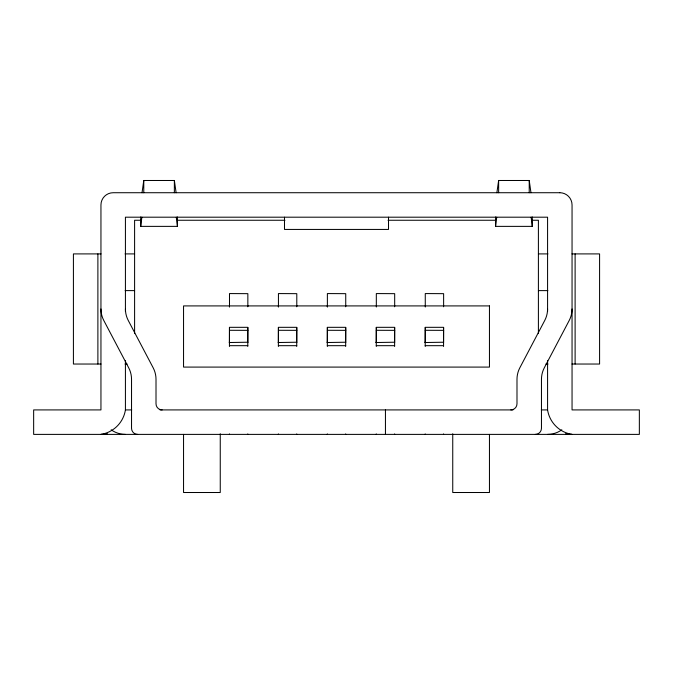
<?xml version="1.0" encoding="UTF-8"?>
<svg xmlns="http://www.w3.org/2000/svg" width="673" height="673" viewBox="0 0 673 673"><rect width="100%" height="100%" fill="white"/><g stroke="black" fill="none" stroke-linecap="round" stroke-linejoin="round"><path stroke-width="1.01" d="M327.389 329.408L327.322 342.523L345.686 342.221M345.745 329.492L345.678 342.616A27.946 1.43 -81.6 0 1 345.493 342.212M376.333 329.408L376.266 342.523L394.63 342.221M394.689 329.492L394.622 342.616A27.946 1.43 -81.6 0 1 394.437 342.212M425.286 329.408L425.21 342.523L443.574 342.221M443.633 329.492L443.566 342.616A27.946 1.43 -81.6 0 1 443.389 342.212M247.799 342.221L229.434 342.523L229.493 327.423M247.849 327.473L247.79 342.616A27.946 1.43 -81.6 0 1 247.605 342.212M296.743 342.221L278.378 342.523L278.445 327.423M296.793 327.473L296.734 342.616A27.946 1.43 -81.6 0 1 296.549 342.212M229.493 330.292L247.849 330.35M278.437 330.292L296.793 330.35M327.381 330.292L345.745 330.35M376.333 330.292L394.689 330.35M425.277 330.292L443.633 330.35M177.428 216.975L177.428 226.372L140.716 226.372L141.868 217.194M532.284 216.975L532.284 226.372L495.572 226.372L496.716 217.194M142.028 192.722L143.778 180.49L174.366 180.49L176.116 192.722M496.884 192.722L498.634 180.49L529.222 180.49L530.972 192.722M140.909 220.256L134.6 220.256L134.6 333.623M177.714 220.256L284.973 220.256M388.027 220.256L495.286 220.256M532.091 220.256L538.4 220.256L538.4 333.623M101.026 253.906L73.416 253.906L73.416 364.034L101.017 364.034M125.052 253.906L134.6 253.906M538.4 253.906L547.948 253.906M571.974 253.906L599.584 253.906L599.584 364.034L571.983 364.034M125.136 290.61L134.6 290.61M538.4 290.61L547.864 290.61M229.434 345.678L247.79 345.678M278.378 345.678L296.734 345.678M327.322 345.678L345.678 345.678M376.266 345.678L394.622 345.678M425.21 345.678L443.566 345.678M125.01 364.034L127.088 364.034M545.912 364.034L547.99 364.034M107.352 433.698A23.816 23.816 0 0 1 100.95 434.388A29.376 29.376 0 0 0 125.422 409.916L131.715 409.916M160.031 409.916L512.969 409.916M541.285 409.916L547.578 409.916A29.376 29.376 0 0 0 572.05 434.388A23.816 23.816 0 0 1 565.648 433.698M425.21 342.616L425.159 342.582A30.647 1.573 -81.6 0 1 425.042 342.187M376.207 342.582L376.266 342.616A30.647 1.573 -81.6 0 1 376.089 342.187M327.322 342.616L327.263 342.582A30.647 1.573 -81.6 0 1 327.145 342.187M278.319 342.582L278.378 342.616A30.647 1.573 -81.6 0 1 278.252 342.431M229.434 342.616L229.375 342.582A30.647 1.573 -81.6 0 1 229.257 342.187M531.132 217.194L532.284 226.372M176.284 217.194L177.428 226.372M443.633 327.473L443.633 328.819M425.277 327.423L425.286 328.744M394.689 327.473L394.689 328.819M376.333 327.423L376.333 328.744M345.745 327.473L345.745 329.181M327.389 327.423L327.389 329.105M575.112 253.906L575.112 364.034M547.578 311.54L547.578 217.194L125.422 217.194L125.422 311.54M547.578 360.728L547.578 409.916M529.222 180.49L529.222 192.722M498.634 180.49L498.634 192.722M495.572 216.975L495.572 226.372M489.456 434.388L489.456 492.51L452.744 492.51L452.744 433.782M443.625 306.038L443.625 293.664L425.269 293.571L425.269 307.006M443.566 305.912L443.566 306.779M443.566 346.393L443.566 327.322L425.21 327.322L425.21 346.393M443.566 433.925L443.566 434.388M425.21 433.925L425.21 434.388M394.681 306.038L394.681 293.664L376.325 293.571L376.325 307.006M394.622 305.912L394.622 306.779M394.622 346.393L394.622 327.322L376.266 327.322L376.266 346.393M394.622 433.925L394.622 434.388M388.506 217.194L388.506 229.434L284.494 229.434L284.494 217.194M385.444 409.916L385.444 434.388M376.266 433.925L376.266 434.388M345.737 306.038L345.737 293.664L327.381 293.571L327.381 307.006M345.678 305.912L345.678 306.779M345.678 346.393L345.678 327.322L327.322 327.322L327.322 346.393M345.678 433.925L345.678 434.388M327.322 305.82L327.322 306.686M327.322 433.925L327.322 434.388M296.793 306.038L296.793 293.664L278.437 293.571L278.437 307.006M296.734 305.912L296.734 306.779M296.734 346.393L296.734 327.322L278.378 327.322L278.378 346.393M296.734 433.925L296.734 434.388M278.378 305.82L278.378 306.686M278.378 433.925L278.378 434.388M247.849 306.038L247.849 293.664L229.493 293.571L229.493 307.006M247.79 305.912L247.79 306.779M247.79 346.393L247.79 327.322L229.434 327.322L229.434 346.393M247.79 433.925L247.79 434.388M229.434 305.82L229.434 306.686M229.434 433.925L229.434 434.388M220.256 433.782L220.256 492.51L183.544 492.51L183.544 434.388M174.366 180.49L174.366 192.722M143.778 180.49L143.778 192.722M140.716 216.975L140.716 226.372M125.422 360.728L125.422 409.916M97.888 253.906L97.888 364.034M561.829 429.811A24.472 24.472 0 0 1 547.578 434.388M572.05 308.966A24.758 24.758 0 0 1 569.198 320.499L544.306 367.795A24.758 24.758 0 0 0 541.462 379.328L541.462 428.272A6.116 6.116 0 0 1 535.338 434.388M510.866 409.916A6.116 6.116 0 0 0 516.99 403.8L516.99 379.328A24.758 24.758 0 0 1 519.834 367.795L544.726 320.499A24.758 24.758 0 0 0 547.578 308.966M162.134 409.916A6.116 6.116 0 0 1 156.01 403.8L156.01 379.328A24.758 24.758 0 0 0 153.166 367.795L128.274 320.499A24.758 24.758 0 0 1 125.422 308.966M137.662 434.388A6.116 6.116 0 0 1 131.538 428.272L131.538 379.328A24.758 24.758 0 0 0 128.694 367.795L103.802 320.499A24.758 24.758 0 0 1 100.95 308.966M125.422 434.388A24.472 24.472 0 0 1 111.171 429.811M559.81 192.722L113.19 192.722A12.24 12.24 0 0 0 100.95 204.962L100.95 409.916L33.65 409.916L33.65 434.388L639.35 434.388L639.35 409.916L572.05 409.916L572.05 204.962A12.24 12.24 0 0 0 559.81 192.722M489.456 305.912L183.544 305.912L183.544 367.088L489.456 367.088L489.456 305.912"/></g></svg>
